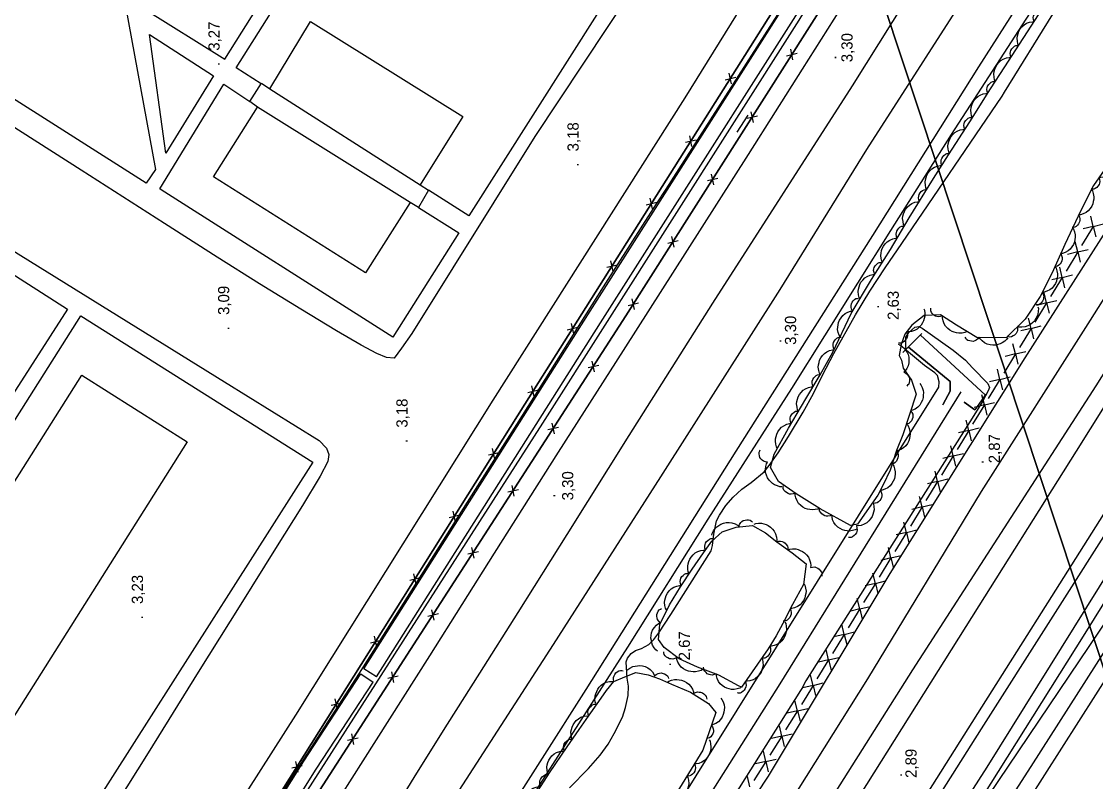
# Model space of a CAD drawing. Extents: x 731654 to 732244, y 4380181 to 4381208.
# Drawn here: x 731881.8 to 732025.7, y 4380801.8 to 4380903.7 of the extents above; entities that cross this region are included whole.
import ezdxf

# ---------------------------------------------------------------- set-up
doc = ezdxf.new("R2010")
doc.units = 0
doc.linetypes.add('DASHED', pattern=[0])
doc.linetypes.add('HIDDEN', pattern=[0])
doc.layers.get('0').update_dxf_attribs({"linetype": 'CONTINUOUS'})
for name, color, linetype in [('1', 7, 'CONTINUOUS'), ('14', 7, 'CONTINUOUS'), ('2', 7, 'CONTINUOUS'), ('25', 7, 'CONTINUOUS'), ('3', 7, 'CONTINUOUS'), ('30', 7, 'CONTINUOUS'), ('33', 7, 'CONTINUOUS'), ('44', 7, 'CONTINUOUS'), ('48', 7, 'CONTINUOUS'), ('53', 7, 'CONTINUOUS'), ('8', 7, 'CONTINUOUS'), ('9', 7, 'CONTINUOUS'), ('PATTERN_CLASS', 7, 'CONTINUOUS')]:
    doc.layers.add(name, color=color, linetype=linetype)

msp = doc.modelspace()

# ---------------------------------------------------------------- linework, layer by layer
at = {"layer": '1', "color": 0, "linetype": 'CONTINUOUS'}
for p, q in [((731985.09, 4380898.53), (731984.79, 4380899.96)), ((731984.24, 4380899.09), (731985.66, 4380899.43)), ((731976.85, 4380895.33), (731976.55, 4380896.75)), ((731976, 4380895.89), (731977.42, 4380896.23)), ((731978.94, 4380890.74), (731980.35, 4380891.07)), ((731979.79, 4380890.17), (731979.48, 4380891.6)), ((731971.57, 4380886.96), (731971.27, 4380888.38)), ((731970.72, 4380887.52), (731972.14, 4380887.85)), ((731973.63, 4380882.38), (731975.05, 4380882.71)), ((731974.48, 4380881.82), (731974.17, 4380883.24)), ((731965.44, 4380879.14), (731966.86, 4380879.48)), ((731966.29, 4380878.58), (731965.98, 4380880.01)), ((731968.32, 4380874.02), (731969.74, 4380874.36)), ((731969.17, 4380873.46), (731968.87, 4380874.89)), ((731960.16, 4380870.77), (731961.58, 4380871.11)), ((731961.01, 4380870.21), (731960.7, 4380871.63)), ((731963.86, 4380865.1), (731963.56, 4380866.53)), ((731963.01, 4380865.67), (731964.43, 4380866)), ((731954.88, 4380862.4), (731956.29, 4380862.73)), ((731955.73, 4380861.84), (731955.42, 4380863.26)), ((732010.82, 4380853.68), (732002.14, 4380861.69)), ((731958.5, 4380856.78), (731958.21, 4380858.2)), ((731957.66, 4380857.35), (731959.08, 4380857.67)), ((731950.45, 4380853.46), (731950.14, 4380854.89)), ((731949.6, 4380854.02), (731951.01, 4380854.36)), ((732007.99, 4380852.73), (732009.45, 4380851.7)), ((731952.29, 4380849.03), (731953.71, 4380849.35)), ((731953.14, 4380848.46), (731952.84, 4380849.88)), ((731945.18, 4380845.08), (731944.87, 4380846.51)), ((731944.32, 4380845.64), (731945.74, 4380845.98)), ((731946.92, 4380840.71), (731948.35, 4380841.03)), ((731947.77, 4380840.14), (731947.48, 4380841.56)), ((731939.06, 4380837.26), (731940.47, 4380837.6)), ((731939.91, 4380836.7), (731939.6, 4380838.12)), ((731941.56, 4380832.39), (731942.98, 4380832.71)), ((731942.41, 4380831.82), (731942.11, 4380833.24)), ((731933.79, 4380828.88), (731935.2, 4380829.22)), ((731934.64, 4380828.32), (731934.33, 4380829.74)), ((731937.04, 4380823.5), (731936.75, 4380824.92)), ((731936.19, 4380824.07), (731937.61, 4380824.39)), ((731928.52, 4380820.5), (731929.94, 4380820.84)), ((731929.37, 4380819.94), (731929.06, 4380821.36)), ((731930.83, 4380815.75), (731932.25, 4380816.07)), ((731931.67, 4380815.18), (731931.38, 4380816.6)), ((731923.25, 4380812.12), (731924.67, 4380812.45)), ((731924.1, 4380811.56), (731923.79, 4380812.98)), ((731925.46, 4380807.43), (731926.88, 4380807.75)), ((731926.31, 4380806.86), (731926.01, 4380808.28)), ((731918.83, 4380803.18), (731918.52, 4380804.6)), ((731917.98, 4380803.73), (731919.4, 4380804.07))]:
    msp.add_line(p, q, dxfattribs=at)
for points in [[(732075.19, 4381000), (732072.11, 4380995.21), (732060.23, 4380976.51), (732048.65, 4380958.66), (732038.01, 4380941.59), (732026.63, 4380923.78), (732009.91, 4380897.6), (731995.75, 4380875.01), (731977.46, 4380846.14), (731957.37, 4380814.25), (731939.83, 4380786.64), (731911.36, 4380741.53), (731885.56, 4380700.91), (731859.61, 4380659.98)], [(732077.17, 4381000), (732069.99, 4380988.69), (732058.72, 4380971.11), (732048.78, 4380955.17), (732037.51, 4380937.61), (732027.63, 4380921.98), (732018.33, 4380907.21), (732006.28, 4380888.56), (731998.14, 4380875.69), (731984.88, 4380854.56), (731973.67, 4380837.02), (731962.93, 4380819.9), (731950.11, 4380799.84), (731940.6, 4380784.66), (731928.05, 4380765.39), (731914.05, 4380743.19), (731895.88, 4380714.21), (731881.64, 4380691.31), (731861.13, 4380659.03)], [(731909.36, 4380965.66), (731921.4, 4380958.19), (731946.23, 4380943.21), (731964.28, 4380931.76), (731972.51, 4380926.5), (731973.76, 4380925.46), (731973.83, 4380924.53), (731963.46, 4380907.85), (731950.52, 4380888.28), (731934.08, 4380861.89), (731932.69, 4380859.94), (731931.7, 4380858.61), (731930.69, 4380858.71), (731929.37, 4380859.23), (731927.28, 4380860.33), (731923.96, 4380862.25), (731919.19, 4380865.14), (731913.69, 4380868.54), (731907.99, 4380872.12), (731900.94, 4380876.63), (731889.78, 4380883.79), (731867.18, 4380898.21)], [(731894.5, 4380927.94), (731898.02, 4380905.52), (731909.02, 4380898.65), (731938.79, 4380945.96), (731912.53, 4380962.51)], [(731695.02, 4380604.14), (731703.19, 4380599.14), (731736.54, 4380578.62), (731761.64, 4380562.92), (731778.66, 4380589.79), (731804.52, 4380630.42), (731829.5, 4380669.71), (731858.59, 4380715.76), (731884.47, 4380757.39), (731918.51, 4380810.78), (731944.93, 4380852.96), (731970.64, 4380893.46), (731988.23, 4380921.83), (731965.91, 4380936.37), (731927.2, 4380961.12)], [(731930.74, 4380796.55), (731934.73, 4380803.03), (731938.83, 4380809.57), (731943.17, 4380816.42), (731948.32, 4380824.55), (731954.86, 4380834.98), (731963.15, 4380848.23), (731974.34, 4380865.98), (731993.04, 4380895.07), (732003.86, 4380912.34), (732010.13, 4380922.31), (732014.6, 4380929.31), (732018.32, 4380935.06), (732021.81, 4380940.42), (732025.09, 4380945.53), (732028.07, 4380950.23)], [(732030.14, 4380942.69), (732021.18, 4380927.5), (732010.43, 4380910.71), (731994.95, 4380886.56), (731983.33, 4380867.81), (731967.37, 4380842.73), (731952.99, 4380820.26), (731938.99, 4380798.54), (731926.88, 4380779.46), (731912.63, 4380756.63), (731896.36, 4380731.07), (731883.7, 4380710.84), (731866.95, 4380684.42), (731854.83, 4380665.66)], [(731913.89, 4380895.33), (731910.56, 4380897.5), (731927.85, 4380924.91), (731959.14, 4380905.1), (731941.71, 4380877.66), (731936.29, 4380881.08)], [(731884.43, 4380749.42), (731949.2, 4380852.46), (731992.31, 4380920.81)], [(731893.32, 4380918.89), (731899.73, 4380883.88), (731898.48, 4380882.03), (731867.94, 4380901.46)], [(731844.68, 4380677.56), (731853.78, 4380692.67), (731907.35, 4380778.42), (731962.71, 4380864.26), (731996.73, 4380917.82)], [(731918.72, 4380790.76), (731927.53, 4380804.67), (731936.45, 4380818.75), (731945.11, 4380832.48), (731953.69, 4380846.03), (731962.39, 4380859.63), (731970.99, 4380873.06), (731979.14, 4380885.88), (731986.36, 4380897.32), (731992.31, 4380906.71)], [(731907.53, 4380882.87), (731913.42, 4380892.23), (731912.37, 4380892.98), (731913.95, 4380895.42), (731915.03, 4380894.66), (731920.49, 4380903.67), (731940.88, 4380890.96), (731935.18, 4380881.8), (731936.29, 4380881.08), (731934.96, 4380878.76), (731933.82, 4380879.44), (731927.86, 4380870.04), (731907.53, 4380882.87)], [(731934.96, 4380878.76), (731940.34, 4380875.4), (731931.53, 4380861.41), (731900.51, 4380881.14), (731900.32, 4380881.28), (731908.91, 4380895.31), (731912.37, 4380892.98)], [(731859, 4380886.44), (731881.7, 4380872.33), (731908.99, 4380855.41), (731921.66, 4380847.57), (731922.66, 4380846.54), (731922.96, 4380845.69), (731922.82, 4380844.78), (731921.79, 4380842.82), (731919.41, 4380838.89), (731915.8, 4380833.09), (731911.16, 4380825.67), (731905.47, 4380816.56), (731898.77, 4380805.77), (731891.64, 4380794.36)], [(731858.46, 4380884.04), (731887.95, 4380865.17), (731865.41, 4380830.11), (731836.85, 4380848.02)], [(732000.56, 4380860.09), (732006.12, 4380855.48), (732006.14, 4380854.16), (732005.2, 4380852.46), (732005.14, 4380852.35)], [(731904, 4380847.38), (731863.23, 4380782.89), (731849.11, 4380791.82), (731889.88, 4380856.31), (731904, 4380847.38)]]:
    msp.add_lwpolyline(points, dxfattribs=at)
for points in [[(731898.96, 4380901.94), (731907.51, 4380896.42), (731901.11, 4380886.03)], [(731833.46, 4380775.3), (731889.76, 4380864.27), (731920.82, 4380844.66), (731864.21, 4380755.94)]]:
    msp.add_lwpolyline(points, close=True, dxfattribs=at)
at = {"layer": '14', "color": 0, "linetype": 'CONTINUOUS'}
for points in [[(731890.96, 4380638.24), (731900.26, 4380652.67), (731907.87, 4380664.54), (731914.6, 4380675.05), (731922.1, 4380686.82), (731931.47, 4380701.61), (731942.47, 4380718.96), (731954.55, 4380737.94), (731967.28, 4380757.92), (731980.37, 4380778.5), (731993.98, 4380799.96), (732008.28, 4380822.65), (732023.04, 4380846.13), (732038.06, 4380870.07), (732053.73, 4380895), (732070.01, 4380920.85), (732084.74, 4380944.17), (732096.44, 4380962.62), (732108.43, 4380981.63), (732119.86, 4381000)], [(731905.61, 4380624.96), (731921.6, 4380649.1), (731940.17, 4380678.89), (731959.37, 4380708.86), (731981.35, 4380743.53), (731998.42, 4380770.46), (732016.52, 4380799.23), (732034.73, 4380827.82), (732052.79, 4380856.71), (732071.42, 4380885.67), (732086.08, 4380908.4), (732103.85, 4380936.36), (732128.36, 4380974.71), (732143.44, 4381000)], [(732113.42, 4380975.42), (732108.47, 4380967.38), (732103.43, 4380959.42), (732098.05, 4380951.03), (732092.02, 4380941.54), (732085.15, 4380930.67), (732077.43, 4380918.42), (732069.38, 4380905.6), (732061.5, 4380892.92), (732053.51, 4380880.12), (732045.11, 4380866.79), (732036.6, 4380853.38), (732028.27, 4380840.25), (732019.69, 4380826.67), (732010.34, 4380811.85), (732000.1, 4380795.67), (731989.03, 4380778.31), (731977.62, 4380760.46), (731966.26, 4380742.66), (731954.66, 4380724.39), (731942.12, 4380704.58), (731927.2, 4380681.02), (731909.75, 4380653.58), (731896.43, 4380632.86)]]:
    msp.add_lwpolyline(points, dxfattribs=at)
at = {"layer": '2', "color": 0, "linetype": 'CONTINUOUS'}
for p, q in [((731977.62, 4380888.85), (731979.07, 4380891.15)), ((731999.81, 4380859.36), (732002.35, 4380861.89)), ((732010.9, 4380853.79), (732009.45, 4380851.7)), ((731927.22, 4380816.32), (731928.89, 4380815.22)), ((731929.34, 4380815.91), (731927.65, 4380816.98))]:
    msp.add_line(p, q, dxfattribs=at)
at = {"layer": '25', "color": 0, "linetype": 'HIDDEN'}
for points in [[(731876.02, 4380644.56), (731899.76, 4380682.27), (731921.65, 4380717.35), (731954.17, 4380768.78), (731983.38, 4380814.98), (732007.59, 4380854.11)], [(732031.23, 4380833.06), (732024.15, 4380821.71), (732009.18, 4380797.83), (731992.48, 4380772.08), (731969.32, 4380735.83), (731951.64, 4380706.77), (731925.89, 4380667.09), (731902.8, 4380630.78), (731900.64, 4380627.34)]]:
    msp.add_lwpolyline(points, dxfattribs=at)
at = {"layer": '3', "color": 0, "linetype": 'CONTINUOUS'}
for p, q in [((731915.03, 4380894.66), (731935.18, 4380881.8)), ((731933.82, 4380879.44), (731913.42, 4380892.23))]:
    msp.add_line(p, q, dxfattribs=at)
at = {"layer": '30', "color": 0, "linetype": 'CONTINUOUS'}
for points in [[(731927.65, 4380816.98), (731957.63, 4380864.42), (731992.84, 4380919.8)], [(731929.34, 4380815.91), (731959.32, 4380863.35), (731994.53, 4380918.73)], [(731841.67, 4380679.64), (731863.83, 4380716.85), (731894.54, 4380764.63), (731919.59, 4380804.64), (731927.22, 4380816.32)], [(731865.51, 4380715.77), (731896.23, 4380763.56), (731921.26, 4380803.55), (731928.89, 4380815.22)]]:
    msp.add_lwpolyline(points, dxfattribs=at)
at = {"layer": '33', "color": 0, "linetype": 'CONTINUOUS'}
for p, q in [((732025.3, 4380876.24), (732024.96, 4380877.61)), ((732025.3, 4380876.24), (732026.67, 4380876.57)), ((732025.3, 4380876.24), (732023.73, 4380873.68)), ((732025.3, 4380876.24), (732023.92, 4380875.9)), ((732025.3, 4380876.24), (732025.63, 4380874.86)), ((732023.21, 4380872.82), (732022.88, 4380874.2)), ((732023.21, 4380872.82), (732021.65, 4380870.26)), ((732023.21, 4380872.82), (732021.84, 4380872.49)), ((732023.21, 4380872.82), (732024.59, 4380873.15)), ((732023.21, 4380872.82), (732023.55, 4380871.45)), ((732021.13, 4380869.41), (732020.8, 4380870.78)), ((732021.13, 4380869.41), (732019.57, 4380866.85)), ((732021.13, 4380869.41), (732019.75, 4380869.08)), ((732021.13, 4380869.41), (732022.5, 4380869.74)), ((732021.13, 4380869.41), (732021.46, 4380868.03)), ((732019.04, 4380865.99), (732018.71, 4380867.37)), ((732019.04, 4380865.99), (732017.48, 4380863.43)), ((732019.04, 4380865.99), (732017.67, 4380865.66)), ((732019.04, 4380865.99), (732020.42, 4380866.33)), ((732019.04, 4380865.99), (732019.38, 4380864.62)), ((732016.96, 4380862.58), (732016.63, 4380863.95)), ((732016.96, 4380862.58), (732015.4, 4380860.02)), ((732016.96, 4380862.58), (732015.59, 4380862.25)), ((732016.96, 4380862.58), (732018.33, 4380862.91)), ((732016.96, 4380862.58), (732017.29, 4380861.21)), ((732014.88, 4380859.17), (732014.54, 4380860.54)), ((732014.88, 4380859.17), (732016.25, 4380859.5)), ((732014.88, 4380859.17), (732013.31, 4380856.61)), ((732014.88, 4380859.17), (732013.5, 4380858.83)), ((732014.88, 4380859.17), (732015.21, 4380857.79)), ((732012.79, 4380855.75), (732012.46, 4380857.13)), ((732012.79, 4380855.75), (732011.23, 4380853.19)), ((732012.79, 4380855.75), (732011.42, 4380855.42)), ((732012.79, 4380855.75), (732014.17, 4380856.08)), ((732012.79, 4380855.75), (732013.12, 4380854.38)), ((732010.71, 4380852.34), (732010.37, 4380853.71)), ((732010.71, 4380852.34), (732009.14, 4380849.78)), ((732010.71, 4380852.34), (732009.33, 4380852.01)), ((732010.71, 4380852.34), (732012.08, 4380852.67)), ((732010.71, 4380852.34), (732011.04, 4380850.96)), ((732008.62, 4380848.92), (732008.29, 4380850.3)), ((732008.62, 4380848.92), (732010, 4380849.26)), ((732008.62, 4380848.92), (732007.06, 4380846.36)), ((732008.62, 4380848.92), (732007.25, 4380848.59)), ((732008.62, 4380848.92), (732008.96, 4380847.55)), ((732006.54, 4380845.51), (732006.21, 4380846.88)), ((732006.54, 4380845.51), (732004.98, 4380842.95)), ((732006.54, 4380845.51), (732005.16, 4380845.18)), ((732006.54, 4380845.51), (732007.91, 4380845.84)), ((732006.54, 4380845.51), (732006.87, 4380844.14)), ((732004.45, 4380842.1), (732004.12, 4380843.47)), ((732004.45, 4380842.1), (732002.89, 4380839.54)), ((732004.45, 4380842.1), (732003.08, 4380841.76)), ((732004.45, 4380842.1), (732005.83, 4380842.43)), ((732004.45, 4380842.1), (732004.79, 4380840.72)), ((732002.37, 4380838.68), (732002.04, 4380840.06)), ((732002.37, 4380838.68), (732000.81, 4380836.12)), ((732002.37, 4380838.68), (732001, 4380838.35)), ((732002.37, 4380838.68), (732003.74, 4380839.01)), ((732002.37, 4380838.68), (732002.7, 4380837.31)), ((732000.29, 4380835.27), (731999.95, 4380836.64)), ((732000.29, 4380835.27), (731998.72, 4380832.71)), ((732000.29, 4380835.27), (731998.91, 4380834.94)), ((732000.29, 4380835.27), (732001.66, 4380835.6)), ((732000.29, 4380835.27), (732000.62, 4380833.89)), ((731998.2, 4380831.85), (731996.64, 4380829.29)), ((731998.2, 4380831.85), (731996.83, 4380831.52)), ((731998.2, 4380831.85), (731997.87, 4380833.23)), ((731998.2, 4380831.85), (731999.58, 4380832.19)), ((731998.2, 4380831.85), (731998.53, 4380830.48)), ((731996.12, 4380828.44), (731995.78, 4380829.81)), ((731996.12, 4380828.44), (731994.55, 4380825.88)), ((731996.12, 4380828.44), (731994.74, 4380828.11)), ((731996.12, 4380828.44), (731997.49, 4380828.77)), ((731996.12, 4380828.44), (731996.45, 4380827.07)), ((731994.03, 4380825.03), (731993.7, 4380826.4)), ((731994.03, 4380825.03), (731992.47, 4380822.47)), ((731994.03, 4380825.03), (731992.66, 4380824.69)), ((731994.03, 4380825.03), (731995.41, 4380825.36)), ((731994.03, 4380825.03), (731994.36, 4380823.65)), ((731991.95, 4380821.61), (731991.62, 4380822.99)), ((731991.95, 4380821.61), (731993.32, 4380821.94)), ((731991.95, 4380821.61), (731990.39, 4380819.05)), ((731991.95, 4380821.61), (731990.57, 4380821.28)), ((731991.95, 4380821.61), (731992.28, 4380820.24)), ((731989.86, 4380818.2), (731989.53, 4380819.57)), ((731989.86, 4380818.2), (731988.3, 4380815.64)), ((731989.86, 4380818.2), (731988.49, 4380817.87)), ((731989.86, 4380818.2), (731991.24, 4380818.53)), ((731989.86, 4380818.2), (731990.2, 4380816.82)), ((731987.78, 4380814.78), (731987.45, 4380816.16)), ((731987.78, 4380814.78), (731986.22, 4380812.22)), ((731987.78, 4380814.78), (731986.41, 4380814.45)), ((731987.78, 4380814.78), (731989.15, 4380815.12)), ((731987.78, 4380814.78), (731988.11, 4380813.41)), ((731985.7, 4380811.37), (731985.36, 4380812.74)), ((731985.7, 4380811.37), (731987.07, 4380811.7)), ((731985.71, 4380811.36), (731984.11, 4380808.82)), ((731985.7, 4380811.37), (731984.32, 4380811.04)), ((731985.7, 4380811.37), (731986.03, 4380810)), ((731983.58, 4380807.97), (731983.27, 4380809.35)), ((731983.58, 4380807.97), (731981.99, 4380805.43)), ((731983.58, 4380807.97), (731982.21, 4380807.66)), ((731983.58, 4380807.97), (731984.96, 4380808.29)), ((731983.58, 4380807.97), (731983.9, 4380806.59)), ((731981.46, 4380804.58), (731981.14, 4380805.96)), ((731981.46, 4380804.58), (731979.87, 4380802.04)), ((731981.46, 4380804.58), (731980.08, 4380804.27)), ((731981.46, 4380804.58), (731982.84, 4380804.9)), ((731981.46, 4380804.58), (731981.78, 4380803.2)), ((731979.33, 4380801.19), (731979.02, 4380802.57))]:
    msp.add_line(p, q, dxfattribs=at)
at = {"layer": '44', "color": 0, "linetype": 'CONTINUOUS'}
for points in [[(731913.53, 4380795.48), (731927.07, 4380816.43), (731942.57, 4380841.02), (731948.13, 4380849.7), (731959.74, 4380868.15), (731964.99, 4380876.4), (731966.82, 4380879.25), (731968.13, 4380881.24), (731992.78, 4380919.88), (731994.76, 4380918.62), (731994.78, 4380918.57), (731985.88, 4380903.86), (731985.88, 4380903.86), (731951.54, 4380849.89), (731951.54, 4380849.88), (731909.37, 4380784.04)], [(731955.15, 4380801.07), (731957.7, 4380803.64), (731959.26, 4380805.42), (731960.33, 4380806.9), (731961.16, 4380808.35), (731962.25, 4380810.53), (731962.68, 4380811.84), (731963.01, 4380813.42), (731963.07, 4380814.67), (731962.91, 4380815.73), (731962.74, 4380817.94), (731962.93, 4380818.44), (731963.41, 4380819.05), (731964, 4380819.44), (731964.82, 4380819.71), (731965.77, 4380820.27), (731966.45, 4380820.92), (731967.11, 4380821.84), (731968.72, 4380824.28), (731974.13, 4380832.81), (731974.3, 4380833.51), (731974.48, 4380835.03), (731974.86, 4380836.8), (731975.25, 4380837.58), (731976.09, 4380838.85), (731977.07, 4380840), (731978.23, 4380841.07), (731979.49, 4380841.96), (731981.23, 4380843.39), (731981.91, 4380844.21), (731983.12, 4380845.94), (731984.49, 4380848.11), (731986.45, 4380851.35), (731987.82, 4380853.85), (731989.05, 4380856.34), (731990.58, 4380859.21), (731993.45, 4380864.39), (731995.4, 4380867.56), (731997.43, 4380870.69), (731999.67, 4380873.96), (732013.11, 4380893.67), (732013.1, 4380893.69), (732013.42, 4380894.23), (732019.86, 4380904.67)], [(731961.37, 4380785.44), (732004.62, 4380854.71), (732004.68, 4380855.41), (732004.43, 4380856.3), (732004.06, 4380856.64), (732002.68, 4380857.62), (732000.28, 4380859.63), (732000.18, 4380860.12), (732000.21, 4380861.42), (732000.61, 4380862.02), (732001.42, 4380862.75), (732001.92, 4380862.83), (732002.38, 4380862.61), (732003.47, 4380861.87), (732006.53, 4380859.69), (732008.2, 4380858.33), (732009.12, 4380857.32), (732011.19, 4380855.21), (732011.38, 4380854.69), (732011.2, 4380854.21), (732010.46, 4380852.79), (732009.32, 4380850.92), (731986.79, 4380815.38), (731986.35, 4380814.53), (731986.37, 4380814.51), (731986.1, 4380814.08), (731924.64, 4380716.56)], [(732032.6, 4380831.7), (732030.52, 4380828.73), (732028.84, 4380826.14), (731994.88, 4380775.75), (731994.65, 4380776.19), (731994.75, 4380776.69), (731995.14, 4380777.53), (731996.3, 4380779.71), (731997.91, 4380782.54), (731999.55, 4380785.21), (732001.54, 4380788.59), (732007.13, 4380797.71), (732008.87, 4380800.35), (732011.07, 4380803.82), (732029.53, 4380833.42), (732029.71, 4380833.58), (732029.88, 4380833.63), (732030.19, 4380833.58)]]:
    msp.add_lwpolyline(points, dxfattribs=at)
at = {"layer": '53', "color": 0, "linetype": 'CONTINUOUS'}
for points in [[(732015.3, 4380900.47), (732015.2, 4380900.68), (732015.14, 4380901.04), (732015.1, 4380901.46), (732015.15, 4380901.77), (732015.24, 4380902.08), (732015.34, 4380902.39), (732015.51, 4380902.69), (732015.75, 4380902.98), (732016.03, 4380903.25), (732016.36, 4380903.45), (732016.77, 4380903.6), (732017.14, 4380903.66), (732017.38, 4380903.66), (732017.3, 4380903.93), (732017.26, 4380904.21), (732017.31, 4380904.42), (732017.36, 4380904.62), (732017.51, 4380904.84), (732017.66, 4380905.01), (732017.86, 4380905.16), (732018.05, 4380905.26), (732018.26, 4380905.26), (732018.41, 4380905.27)], [(732012.19, 4380895.67), (732012.09, 4380895.88), (732012.03, 4380896.24), (732011.99, 4380896.66), (732012.04, 4380896.97), (732012.13, 4380897.28), (732012.23, 4380897.59), (732012.4, 4380897.89), (732012.64, 4380898.18), (732012.92, 4380898.45), (732013.25, 4380898.65), (732013.66, 4380898.8), (732014.03, 4380898.86), (732014.27, 4380898.86), (732014.19, 4380899.13), (732014.15, 4380899.41), (732014.2, 4380899.62), (732014.25, 4380899.82), (732014.4, 4380900.04), (732014.55, 4380900.21), (732014.75, 4380900.36), (732014.94, 4380900.46), (732015.14, 4380900.46), (732015.3, 4380900.47)], [(732009.12, 4380890.84), (732009.01, 4380891.05), (732008.95, 4380891.42), (732008.9, 4380891.83), (732008.95, 4380892.15), (732009.04, 4380892.46), (732009.14, 4380892.76), (732009.31, 4380893.07), (732009.54, 4380893.36), (732009.82, 4380893.63), (732010.16, 4380893.83), (732010.56, 4380893.99), (732010.92, 4380894.06), (732011.17, 4380894.05), (732011.09, 4380894.32), (732011.05, 4380894.61), (732011.09, 4380894.82), (732011.15, 4380895.02), (732011.29, 4380895.24), (732011.44, 4380895.4), (732011.63, 4380895.56), (732011.83, 4380895.66), (732012.03, 4380895.66), (732012.19, 4380895.67)], [(732006.04, 4380886.02), (732005.94, 4380886.23), (732005.87, 4380886.59), (732005.83, 4380887.01), (732005.88, 4380887.32), (732005.97, 4380887.63), (732006.07, 4380887.94), (732006.24, 4380888.24), (732006.47, 4380888.53), (732006.75, 4380888.81), (732007.08, 4380889.01), (732007.49, 4380889.17), (732007.85, 4380889.23), (732008.1, 4380889.23), (732008.02, 4380889.49), (732007.98, 4380889.78), (732008.02, 4380889.99), (732008.07, 4380890.19), (732008.21, 4380890.41), (732008.36, 4380890.58), (732008.56, 4380890.74), (732008.76, 4380890.84), (732008.96, 4380890.84), (732009.12, 4380890.85)], [(732002.99, 4380881.18), (732002.89, 4380881.39), (732002.82, 4380881.75), (732002.77, 4380882.17), (732002.82, 4380882.49), (732002.91, 4380882.8), (732003.01, 4380883.1), (732003.18, 4380883.41), (732003.41, 4380883.7), (732003.69, 4380883.97), (732004.02, 4380884.18), (732004.42, 4380884.33), (732004.79, 4380884.4), (732005.03, 4380884.4), (732004.95, 4380884.66), (732004.91, 4380884.95), (732004.95, 4380885.16), (732005, 4380885.36), (732005.14, 4380885.58), (732005.29, 4380885.75), (732005.49, 4380885.91), (732005.68, 4380886.01), (732005.89, 4380886.01), (732006.04, 4380886.02)], [(732028.25, 4380885.93), (732028.34, 4380885.72), (732028.39, 4380885.35), (732028.42, 4380884.94), (732028.36, 4380884.62), (732028.26, 4380884.32), (732028.15, 4380884.02), (732027.97, 4380883.72), (732027.73, 4380883.44), (732027.44, 4380883.17), (732027.1, 4380882.98), (732026.68, 4380882.84), (732026.32, 4380882.79), (732026.07, 4380882.8), (732026.14, 4380882.54), (732026.17, 4380882.25), (732026.13, 4380882.04), (732026.06, 4380881.84), (732025.91, 4380881.62), (732025.76, 4380881.47), (732025.55, 4380881.31), (732025.36, 4380881.22), (732025.15, 4380881.23), (732025, 4380881.23)], [(732000, 4380876.31), (731999.89, 4380876.52), (731999.82, 4380876.88), (731999.77, 4380877.29), (731999.81, 4380877.61), (731999.9, 4380877.92), (732000, 4380878.23), (732000.16, 4380878.53), (732000.39, 4380878.83), (732000.67, 4380879.1), (732001, 4380879.31), (732001.4, 4380879.47), (732001.76, 4380879.54), (732002.01, 4380879.54), (732001.93, 4380879.81), (732001.88, 4380880.09), (732001.92, 4380880.31), (732001.97, 4380880.51), (732002.11, 4380880.73), (732002.26, 4380880.9), (732002.45, 4380881.06), (732002.64, 4380881.16), (732002.85, 4380881.17), (732003, 4380881.17)], [(732025.06, 4380881.19), (732025.19, 4380880.99), (732025.29, 4380880.63), (732025.37, 4380880.22), (732025.35, 4380879.9), (732025.29, 4380879.59), (732025.22, 4380879.27), (732025.08, 4380878.95), (732024.88, 4380878.64), (732024.63, 4380878.34), (732024.32, 4380878.11), (732023.93, 4380877.92), (732023.57, 4380877.81), (732023.33, 4380877.79), (732023.43, 4380877.54), (732023.5, 4380877.26), (732023.48, 4380877.04), (732023.44, 4380876.84), (732023.33, 4380876.6), (732023.19, 4380876.43), (732023.01, 4380876.25), (732022.83, 4380876.13), (732022.62, 4380876.11), (732022.47, 4380876.09)], [(731997.09, 4380871.39), (731996.98, 4380871.59), (731996.9, 4380871.95), (731996.84, 4380872.37), (731996.88, 4380872.68), (731996.96, 4380873), (731997.05, 4380873.3), (731997.22, 4380873.61), (731997.44, 4380873.91), (731997.71, 4380874.19), (731998.04, 4380874.4), (731998.44, 4380874.57), (731998.8, 4380874.65), (731999.05, 4380874.65), (731998.96, 4380874.91), (731998.91, 4380875.2), (731998.94, 4380875.41), (731998.99, 4380875.62), (731999.12, 4380875.84), (731999.27, 4380876.01), (731999.46, 4380876.17), (731999.65, 4380876.28), (731999.86, 4380876.29), (732000.01, 4380876.3)], [(732022.51, 4380876.07), (732022.64, 4380875.88), (732022.76, 4380875.53), (732022.86, 4380875.12), (732022.86, 4380874.8), (732022.81, 4380874.48), (732022.76, 4380874.17), (732022.63, 4380873.84), (732022.44, 4380873.52), (732022.21, 4380873.21), (732021.91, 4380872.96), (732021.53, 4380872.75), (732021.18, 4380872.63), (732020.93, 4380872.6), (732021.05, 4380872.35), (732021.13, 4380872.07), (732021.12, 4380871.85), (732021.1, 4380871.65), (732020.99, 4380871.41), (732020.86, 4380871.23), (732020.69, 4380871.04), (732020.51, 4380870.91), (732020.31, 4380870.88), (732020.16, 4380870.85)], [(731994.05, 4380866.53), (731993.95, 4380866.74), (731993.87, 4380867.1), (731993.82, 4380867.52), (731993.86, 4380867.83), (731993.94, 4380868.14), (731994.03, 4380868.45), (731994.19, 4380868.76), (731994.42, 4380869.06), (731994.69, 4380869.34), (731995.02, 4380869.55), (731995.42, 4380869.72), (731995.78, 4380869.79), (731996.03, 4380869.79), (731995.94, 4380870.06), (731995.89, 4380870.34), (731995.92, 4380870.56), (731995.98, 4380870.76), (731996.11, 4380870.98), (731996.26, 4380871.15), (731996.45, 4380871.31), (731996.64, 4380871.42), (731996.84, 4380871.43), (731997, 4380871.44)], [(732020.19, 4380870.84), (732020.31, 4380870.64), (732020.42, 4380870.29), (732020.5, 4380869.88), (732020.49, 4380869.56), (732020.43, 4380869.24), (732020.36, 4380868.93), (732020.23, 4380868.61), (732020.03, 4380868.29), (732019.78, 4380867.99), (732019.47, 4380867.76), (732019.08, 4380867.56), (732018.73, 4380867.46), (732018.48, 4380867.43), (732018.59, 4380867.18), (732018.66, 4380866.9), (732018.64, 4380866.68), (732018.61, 4380866.48), (732018.49, 4380866.24), (732018.36, 4380866.06), (732018.18, 4380865.88), (732017.99, 4380865.76), (732017.79, 4380865.74), (732017.64, 4380865.72)], [(731991.4, 4380861.47), (731991.27, 4380861.67), (731991.16, 4380862.02), (731991.07, 4380862.43), (731991.08, 4380862.75), (731991.13, 4380863.07), (731991.19, 4380863.38), (731991.32, 4380863.71), (731991.52, 4380864.02), (731991.76, 4380864.33), (731992.07, 4380864.57), (731992.45, 4380864.77), (731992.8, 4380864.88), (731993.05, 4380864.91), (731992.94, 4380865.16), (731992.86, 4380865.44), (731992.87, 4380865.66), (731992.91, 4380865.86), (731993.02, 4380866.1), (731993.15, 4380866.28), (731993.32, 4380866.46), (731993.5, 4380866.59), (731993.71, 4380866.61), (731993.86, 4380866.64)], [(732002.6, 4380865.22), (732002.69, 4380865.01), (732002.73, 4380864.64), (732002.74, 4380864.22), (732002.67, 4380863.91), (732002.56, 4380863.61), (732002.44, 4380863.31), (732002.25, 4380863.02), (732002, 4380862.74), (732001.7, 4380862.49), (732001.36, 4380862.31), (732000.94, 4380862.18), (732000.57, 4380862.14), (732000.33, 4380862.16), (732000.39, 4380861.89), (732000.41, 4380861.6), (732000.36, 4380861.4), (732000.29, 4380861.2), (732000.13, 4380860.99), (731999.97, 4380860.84), (731999.76, 4380860.69), (731999.56, 4380860.6), (731999.36, 4380860.62), (731999.2, 4380860.62)], [(732008.3, 4380862.13), (732008.09, 4380862.03), (732007.73, 4380861.97), (732007.31, 4380861.93), (732007, 4380861.98), (732006.69, 4380862.08), (732006.39, 4380862.18), (732006.08, 4380862.36), (732005.8, 4380862.59), (732005.53, 4380862.88), (732005.33, 4380863.21), (732005.18, 4380863.62), (732005.12, 4380863.99), (732005.13, 4380864.23), (732004.86, 4380864.16), (732004.58, 4380864.12), (732004.36, 4380864.16), (732004.16, 4380864.22), (732003.95, 4380864.37), (732003.79, 4380864.52), (732003.63, 4380864.72), (732003.53, 4380864.92), (732003.53, 4380865.12), (732003.53, 4380865.28)], [(732017.89, 4380865.47), (732017.94, 4380865.25), (732017.92, 4380864.88), (732017.86, 4380864.46), (732017.75, 4380864.17), (732017.59, 4380863.89), (732017.42, 4380863.61), (732017.18, 4380863.36), (732016.89, 4380863.13), (732016.55, 4380862.93), (732016.18, 4380862.81), (732015.75, 4380862.75), (732015.38, 4380862.77), (732015.14, 4380862.83), (732015.16, 4380862.55), (732015.13, 4380862.26), (732015.05, 4380862.07), (732014.95, 4380861.89), (732014.76, 4380861.7), (732014.57, 4380861.58), (732014.34, 4380861.47), (732014.13, 4380861.42), (732013.93, 4380861.46), (732013.78, 4380861.49)], [(731988.75, 4380856.41), (731988.63, 4380856.61), (731988.55, 4380856.97), (731988.48, 4380857.38), (731988.51, 4380857.7), (731988.58, 4380858.01), (731988.66, 4380858.32), (731988.81, 4380858.64), (731989.02, 4380858.94), (731989.29, 4380859.23), (731989.61, 4380859.46), (731990, 4380859.64), (731990.36, 4380859.72), (731990.61, 4380859.74), (731990.51, 4380859.99), (731990.45, 4380860.28), (731990.48, 4380860.49), (731990.52, 4380860.7), (731990.65, 4380860.92), (731990.79, 4380861.1), (731990.98, 4380861.27), (731991.16, 4380861.38), (731991.37, 4380861.4), (731991.52, 4380861.41)], [(732013.84, 4380861.34), (732013.72, 4380861.14), (732013.45, 4380860.89), (732013.11, 4380860.64), (732012.82, 4380860.51), (732012.51, 4380860.42), (732012.2, 4380860.34), (732011.85, 4380860.33), (732011.48, 4380860.37), (732011.1, 4380860.47), (732010.75, 4380860.64), (732010.41, 4380860.9), (732010.16, 4380861.18), (732010.03, 4380861.39), (732009.85, 4380861.18), (732009.63, 4380860.99), (732009.43, 4380860.91), (732009.23, 4380860.85), (732008.97, 4380860.86), (732008.75, 4380860.9), (732008.51, 4380860.98), (732008.32, 4380861.09), (732008.21, 4380861.27), (732008.12, 4380861.4)], [(731999.18, 4380860.46), (731999.4, 4380860.39), (731999.7, 4380860.17), (732000.02, 4380859.9), (732000.21, 4380859.64), (732000.36, 4380859.36), (732000.5, 4380859.07), (732000.59, 4380858.73), (732000.62, 4380858.36), (732000.61, 4380857.97), (732000.51, 4380857.59), (732000.33, 4380857.2), (732000.12, 4380856.9), (731999.94, 4380856.73), (732000.18, 4380856.6), (732000.41, 4380856.42), (732000.53, 4380856.24), (732000.63, 4380856.06), (732000.68, 4380855.8), (732000.68, 4380855.58), (732000.65, 4380855.33), (732000.58, 4380855.12), (732000.44, 4380854.98), (732000.33, 4380854.86)], [(731985.82, 4380851.5), (731985.71, 4380851.7), (731985.63, 4380852.06), (731985.58, 4380852.48), (731985.62, 4380852.79), (731985.7, 4380853.11), (731985.79, 4380853.41), (731985.95, 4380853.72), (731986.17, 4380854.02), (731986.45, 4380854.3), (731986.77, 4380854.51), (731987.17, 4380854.68), (731987.53, 4380854.76), (731987.78, 4380854.76), (731987.69, 4380855.02), (731987.64, 4380855.31), (731987.68, 4380855.52), (731987.73, 4380855.73), (731987.86, 4380855.95), (731988.01, 4380856.12), (731988.2, 4380856.28), (731988.39, 4380856.39), (731988.59, 4380856.4), (731988.75, 4380856.41)], [(732002.06, 4380855.2), (732002.22, 4380855.02), (732002.37, 4380854.69), (732002.51, 4380854.29), (732002.55, 4380853.98), (732002.53, 4380853.65), (732002.51, 4380853.33), (732002.42, 4380852.99), (732002.27, 4380852.66), (732002.06, 4380852.32), (732001.79, 4380852.04), (732001.44, 4380851.79), (732001.1, 4380851.64), (732000.86, 4380851.58), (732001.01, 4380851.34), (732001.12, 4380851.08), (732001.13, 4380850.86), (732001.13, 4380850.65), (732001.04, 4380850.41), (732000.94, 4380850.21), (732000.79, 4380850.01), (732000.62, 4380849.86), (732000.43, 4380849.81), (732000.28, 4380849.76)], [(731983.01, 4380846.51), (731982.89, 4380846.71), (731982.81, 4380847.07), (731982.74, 4380847.49), (731982.76, 4380847.8), (731982.84, 4380848.12), (731982.92, 4380848.43), (731983.07, 4380848.74), (731983.28, 4380849.05), (731983.54, 4380849.34), (731983.86, 4380849.56), (731984.26, 4380849.74), (731984.61, 4380849.83), (731984.86, 4380849.84), (731984.76, 4380850.1), (731984.7, 4380850.39), (731984.73, 4380850.6), (731984.77, 4380850.81), (731984.9, 4380851.03), (731985.04, 4380851.21), (731985.23, 4380851.38), (731985.42, 4380851.49), (731985.62, 4380851.51), (731985.78, 4380851.52)], [(732000.36, 4380849.73), (732000.5, 4380849.55), (732000.64, 4380849.2), (732000.75, 4380848.8), (732000.77, 4380848.48), (732000.74, 4380848.16), (732000.7, 4380847.84), (732000.58, 4380847.51), (732000.41, 4380847.18), (732000.18, 4380846.86), (731999.9, 4380846.6), (731999.53, 4380846.37), (731999.18, 4380846.24), (731998.94, 4380846.2), (731999.07, 4380845.95), (731999.16, 4380845.68), (731999.16, 4380845.46), (731999.14, 4380845.25), (731999.05, 4380845.01), (731998.93, 4380844.82), (731998.76, 4380844.63), (731998.59, 4380844.5), (731998.39, 4380844.46), (731998.24, 4380844.42)], [(731983.58, 4380841.38), (731983.35, 4380841.38), (731983, 4380841.49), (731982.61, 4380841.64), (731982.35, 4380841.83), (731982.12, 4380842.05), (731981.89, 4380842.28), (731981.7, 4380842.57), (731981.55, 4380842.91), (731981.43, 4380843.29), (731981.4, 4380843.67), (731981.45, 4380844.11), (731981.56, 4380844.46), (731981.67, 4380844.68), (731981.4, 4380844.73), (731981.13, 4380844.82), (731980.96, 4380844.95), (731980.8, 4380845.1), (731980.67, 4380845.32), (731980.6, 4380845.53), (731980.55, 4380845.78), (731980.55, 4380846), (731980.64, 4380846.18), (731980.7, 4380846.32)], [(731998.44, 4380844.34), (731998.57, 4380844.15), (731998.68, 4380843.8), (731998.78, 4380843.39), (731998.77, 4380843.07), (731998.72, 4380842.75), (731998.66, 4380842.44), (731998.52, 4380842.11), (731998.33, 4380841.8), (731998.09, 4380841.49), (731997.78, 4380841.25), (731997.4, 4380841.04), (731997.05, 4380840.93), (731996.8, 4380840.91), (731996.91, 4380840.65), (731996.99, 4380840.37), (731996.98, 4380840.16), (731996.95, 4380839.95), (731996.83, 4380839.72), (731996.7, 4380839.53), (731996.53, 4380839.35), (731996.35, 4380839.23), (731996.15, 4380839.2), (731995.99, 4380839.18)], [(731988.64, 4380838.51), (731988.43, 4380838.4), (731988.07, 4380838.33), (731987.65, 4380838.28), (731987.34, 4380838.32), (731987.03, 4380838.4), (731986.72, 4380838.49), (731986.41, 4380838.66), (731986.12, 4380838.89), (731985.84, 4380839.16), (731985.63, 4380839.49), (731985.47, 4380839.89), (731985.39, 4380840.25), (731985.39, 4380840.5), (731985.13, 4380840.41), (731984.84, 4380840.37), (731984.63, 4380840.4), (731984.43, 4380840.46), (731984.21, 4380840.59), (731984.04, 4380840.74), (731983.88, 4380840.93), (731983.77, 4380841.13), (731983.76, 4380841.33), (731983.76, 4380841.49)], [(731995.78, 4380839.3), (731995.87, 4380839.08), (731995.92, 4380838.72), (731995.95, 4380838.3), (731995.89, 4380837.99), (731995.79, 4380837.68), (731995.68, 4380837.38), (731995.49, 4380837.08), (731995.25, 4380836.8), (731994.96, 4380836.54), (731994.62, 4380836.35), (731994.21, 4380836.21), (731993.84, 4380836.16), (731993.59, 4380836.17), (731993.66, 4380835.9), (731993.69, 4380835.62), (731993.65, 4380835.41), (731993.58, 4380835.21), (731993.43, 4380834.99), (731993.27, 4380834.84), (731993.07, 4380834.68), (731992.87, 4380834.59), (731992.67, 4380834.6), (731992.51, 4380834.6)], [(731993.63, 4380835.71), (731993.42, 4380835.59), (731993.07, 4380835.5), (731992.65, 4380835.44), (731992.33, 4380835.47), (731992.02, 4380835.54), (731991.71, 4380835.62), (731991.4, 4380835.78), (731991.09, 4380835.99), (731990.8, 4380836.26), (731990.58, 4380836.58), (731990.4, 4380836.97), (731990.32, 4380837.33), (731990.31, 4380837.58), (731990.05, 4380837.48), (731989.76, 4380837.43), (731989.55, 4380837.45), (731989.35, 4380837.5), (731989.12, 4380837.63), (731988.95, 4380837.77), (731988.78, 4380837.96), (731988.66, 4380838.14), (731988.65, 4380838.35), (731988.64, 4380838.5)], [(731974.21, 4380834.91), (731974.26, 4380835.14), (731974.44, 4380835.46), (731974.68, 4380835.81), (731974.91, 4380836.02), (731975.18, 4380836.2), (731975.45, 4380836.38), (731975.77, 4380836.5), (731976.14, 4380836.58), (731976.53, 4380836.61), (731976.91, 4380836.56), (731977.33, 4380836.42), (731977.65, 4380836.24), (731977.84, 4380836.08), (731977.94, 4380836.34), (731978.09, 4380836.59), (731978.26, 4380836.72), (731978.43, 4380836.84), (731978.68, 4380836.92), (731978.9, 4380836.95), (731979.15, 4380836.95), (731979.37, 4380836.91), (731979.52, 4380836.78), (731979.65, 4380836.68)], [(731979.89, 4380836.39), (731980.1, 4380836.47), (731980.47, 4380836.5), (731980.89, 4380836.5), (731981.2, 4380836.43), (731981.5, 4380836.31), (731981.79, 4380836.18), (731982.08, 4380835.98), (731982.35, 4380835.72), (731982.59, 4380835.42), (731982.76, 4380835.07), (731982.88, 4380834.65), (731982.91, 4380834.28), (731982.88, 4380834.04), (731983.15, 4380834.09), (731983.44, 4380834.11), (731983.65, 4380834.05), (731983.85, 4380833.97), (731984.05, 4380833.81), (731984.2, 4380833.64), (731984.34, 4380833.43), (731984.42, 4380833.23), (731984.4, 4380833.03), (731984.4, 4380832.87)], [(731971.17, 4380829.76), (731971.07, 4380829.97), (731971.02, 4380830.34), (731971, 4380830.75), (731971.06, 4380831.07), (731971.16, 4380831.37), (731971.28, 4380831.67), (731971.46, 4380831.97), (731971.71, 4380832.25), (731972, 4380832.51), (731972.34, 4380832.7), (731972.75, 4380832.83), (731973.12, 4380832.88), (731973.37, 4380832.87), (731973.3, 4380833.14), (731973.27, 4380833.43), (731973.32, 4380833.63), (731973.38, 4380833.83), (731973.53, 4380834.05), (731973.69, 4380834.2), (731973.9, 4380834.35), (731974.1, 4380834.45), (731974.3, 4380834.44), (731974.46, 4380834.44)], [(731984.45, 4380832.95), (731984.67, 4380833.03), (731985.04, 4380833.06), (731985.46, 4380833.06), (731985.77, 4380832.98), (731986.07, 4380832.86), (731986.36, 4380832.73), (731986.65, 4380832.53), (731986.91, 4380832.27), (731987.15, 4380831.96), (731987.32, 4380831.61), (731987.44, 4380831.19), (731987.46, 4380830.82), (731987.44, 4380830.58), (731987.71, 4380830.63), (731988, 4380830.64), (731988.2, 4380830.58), (731988.4, 4380830.5), (731988.6, 4380830.34), (731988.75, 4380830.17), (731988.89, 4380829.96), (731988.97, 4380829.76), (731988.95, 4380829.56), (731988.94, 4380829.4)], [(731968.14, 4380824.91), (731968.03, 4380825.11), (731967.95, 4380825.47), (731967.9, 4380825.89), (731967.94, 4380826.21), (731968.03, 4380826.52), (731968.12, 4380826.82), (731968.29, 4380827.13), (731968.51, 4380827.43), (731968.79, 4380827.71), (731969.12, 4380827.92), (731969.52, 4380828.08), (731969.88, 4380828.15), (731970.13, 4380828.15), (731970.04, 4380828.42), (731969.99, 4380828.7), (731970.03, 4380828.92), (731970.08, 4380829.12), (731970.22, 4380829.34), (731970.37, 4380829.51), (731970.56, 4380829.67), (731970.75, 4380829.78), (731970.96, 4380829.78), (731971.11, 4380829.79)], [(731986.57, 4380828.38), (731986.69, 4380828.18), (731986.78, 4380827.82), (731986.84, 4380827.41), (731986.81, 4380827.09), (731986.74, 4380826.78), (731986.66, 4380826.47), (731986.51, 4380826.15), (731986.29, 4380825.85), (731986.03, 4380825.56), (731985.71, 4380825.34), (731985.31, 4380825.16), (731984.95, 4380825.08), (731984.7, 4380825.07), (731984.8, 4380824.81), (731984.86, 4380824.52), (731984.83, 4380824.31), (731984.78, 4380824.1), (731984.66, 4380823.88), (731984.51, 4380823.7), (731984.33, 4380823.53), (731984.14, 4380823.42), (731983.94, 4380823.41), (731983.78, 4380823.39)], [(731966.93, 4380819.38), (731966.74, 4380819.52), (731966.52, 4380819.81), (731966.29, 4380820.16), (731966.19, 4380820.46), (731966.13, 4380820.78), (731966.08, 4380821.1), (731966.1, 4380821.45), (731966.17, 4380821.81), (731966.3, 4380822.18), (731966.5, 4380822.51), (731966.8, 4380822.84), (731967.09, 4380823.06), (731967.31, 4380823.17), (731967.12, 4380823.37), (731966.95, 4380823.6), (731966.89, 4380823.81), (731966.85, 4380824.02), (731966.88, 4380824.27), (731966.94, 4380824.49), (731967.04, 4380824.72), (731967.17, 4380824.9), (731967.35, 4380824.99), (731967.49, 4380825.07)], [(731984.01, 4380823.26), (731984.12, 4380823.06), (731984.18, 4380822.7), (731984.23, 4380822.28), (731984.18, 4380821.96), (731984.09, 4380821.65), (731984, 4380821.35), (731983.83, 4380821.04), (731983.6, 4380820.75), (731983.32, 4380820.47), (731982.99, 4380820.27), (731982.58, 4380820.11), (731982.22, 4380820.04), (731981.97, 4380820.04), (731982.06, 4380819.78), (731982.1, 4380819.49), (731982.06, 4380819.28), (731982.01, 4380819.08), (731981.87, 4380818.86), (731981.72, 4380818.69), (731981.52, 4380818.53), (731981.33, 4380818.43), (731981.12, 4380818.43), (731980.97, 4380818.42)], [(731972.99, 4380816.92), (731972.8, 4380816.79), (731972.45, 4380816.68), (731972.04, 4380816.58), (731971.73, 4380816.58), (731971.41, 4380816.62), (731971.09, 4380816.68), (731970.76, 4380816.8), (731970.44, 4380816.99), (731970.14, 4380817.23), (731969.89, 4380817.53), (731969.68, 4380817.91), (731969.56, 4380818.26), (731969.53, 4380818.51), (731969.28, 4380818.39), (731969, 4380818.31), (731968.78, 4380818.32), (731968.58, 4380818.35), (731968.34, 4380818.45), (731968.16, 4380818.58), (731967.97, 4380818.75), (731967.84, 4380818.93), (731967.81, 4380819.13), (731967.78, 4380819.29)], [(731980.91, 4380818.46), (731981, 4380818.25), (731981.05, 4380817.88), (731981.08, 4380817.46), (731981.02, 4380817.15), (731980.92, 4380816.85), (731980.81, 4380816.55), (731980.62, 4380816.25), (731980.38, 4380815.97), (731980.09, 4380815.71), (731979.75, 4380815.52), (731979.33, 4380815.38), (731978.97, 4380815.33), (731978.72, 4380815.34), (731978.79, 4380815.07), (731978.82, 4380814.78), (731978.77, 4380814.57), (731978.71, 4380814.37), (731978.56, 4380814.16), (731978.4, 4380814), (731978.2, 4380813.85), (731978, 4380813.76), (731977.8, 4380813.76), (731977.64, 4380813.77)], [(731958.68, 4380812.36), (731958.6, 4380812.58), (731958.58, 4380812.95), (731958.59, 4380813.36), (731958.68, 4380813.67), (731958.81, 4380813.97), (731958.95, 4380814.26), (731959.15, 4380814.54), (731959.42, 4380814.8), (731959.73, 4380815.03), (731960.09, 4380815.19), (731960.51, 4380815.29), (731960.88, 4380815.31), (731961.12, 4380815.28), (731961.08, 4380815.55), (731961.07, 4380815.84), (731961.14, 4380816.05), (731961.22, 4380816.24), (731961.39, 4380816.44), (731961.56, 4380816.58), (731961.77, 4380816.72), (731961.98, 4380816.79), (731962.18, 4380816.77), (731962.34, 4380816.75)], [(731962.81, 4380816.72), (731962.96, 4380816.9), (731963.27, 4380817.1), (731963.64, 4380817.3), (731963.95, 4380817.37), (731964.27, 4380817.41), (731964.59, 4380817.43), (731964.94, 4380817.39), (731965.29, 4380817.29), (731965.65, 4380817.13), (731965.97, 4380816.9), (731966.27, 4380816.59), (731966.46, 4380816.28), (731966.56, 4380816.05), (731966.77, 4380816.22), (731967.02, 4380816.37), (731967.23, 4380816.42), (731967.44, 4380816.44), (731967.69, 4380816.39), (731967.9, 4380816.32), (731968.13, 4380816.19), (731968.29, 4380816.05), (731968.37, 4380815.87), (731968.44, 4380815.72)], [(731978.17, 4380814.51), (731977.97, 4380814.39), (731977.61, 4380814.3), (731977.2, 4380814.23), (731976.88, 4380814.25), (731976.56, 4380814.32), (731976.25, 4380814.39), (731975.94, 4380814.54), (731975.63, 4380814.75), (731975.34, 4380815.01), (731975.11, 4380815.32), (731974.92, 4380815.72), (731974.83, 4380816.08), (731974.81, 4380816.32), (731974.56, 4380816.22), (731974.27, 4380816.16), (731974.06, 4380816.18), (731973.85, 4380816.22), (731973.62, 4380816.35), (731973.45, 4380816.49), (731973.28, 4380816.67), (731973.16, 4380816.86), (731973.14, 4380817.06), (731973.13, 4380817.22)], [(731968.29, 4380815.2), (731968.48, 4380815.33), (731968.82, 4380815.46), (731969.23, 4380815.57), (731969.55, 4380815.57), (731969.87, 4380815.53), (731970.18, 4380815.48), (731970.51, 4380815.36), (731970.84, 4380815.18), (731971.15, 4380814.95), (731971.41, 4380814.65), (731971.63, 4380814.28), (731971.75, 4380813.93), (731971.79, 4380813.69), (731972.03, 4380813.81), (731972.31, 4380813.9), (731972.53, 4380813.89), (731972.73, 4380813.87), (731972.97, 4380813.77), (731973.16, 4380813.64), (731973.35, 4380813.47), (731973.48, 4380813.3), (731973.51, 4380813.1), (731973.55, 4380812.94)], [(731955.54, 4380807.57), (731955.44, 4380807.78), (731955.39, 4380808.14), (731955.37, 4380808.56), (731955.43, 4380808.87), (731955.53, 4380809.18), (731955.65, 4380809.48), (731955.83, 4380809.78), (731956.08, 4380810.06), (731956.37, 4380810.32), (731956.71, 4380810.51), (731957.12, 4380810.64), (731957.49, 4380810.69), (731957.73, 4380810.68), (731957.67, 4380810.95), (731957.64, 4380811.24), (731957.69, 4380811.45), (731957.75, 4380811.64), (731957.9, 4380811.86), (731958.06, 4380812.01), (731958.26, 4380812.16), (731958.46, 4380812.26), (731958.66, 4380812.25), (731958.82, 4380812.25)], [(731975.43, 4380813.07), (731975.58, 4380812.89), (731975.73, 4380812.56), (731975.87, 4380812.16), (731975.9, 4380811.84), (731975.88, 4380811.52), (731975.85, 4380811.2), (731975.76, 4380810.86), (731975.6, 4380810.53), (731975.39, 4380810.2), (731975.11, 4380809.92), (731974.75, 4380809.68), (731974.42, 4380809.53), (731974.18, 4380809.47), (731974.32, 4380809.24), (731974.42, 4380808.97), (731974.43, 4380808.75), (731974.43, 4380808.54), (731974.34, 4380808.3), (731974.23, 4380808.1), (731974.08, 4380807.9), (731973.91, 4380807.76), (731973.71, 4380807.71), (731973.56, 4380807.67)], [(731952.32, 4380802.84), (731952.22, 4380803.05), (731952.17, 4380803.41), (731952.14, 4380803.83), (731952.19, 4380804.14), (731952.29, 4380804.45), (731952.4, 4380804.75), (731952.58, 4380805.05), (731952.82, 4380805.34), (731953.11, 4380805.6), (731953.45, 4380805.8), (731953.86, 4380805.94), (731954.22, 4380805.99), (731954.47, 4380805.98), (731954.39, 4380806.25), (731954.36, 4380806.54), (731954.41, 4380806.75), (731954.47, 4380806.95), (731954.62, 4380807.16), (731954.77, 4380807.32), (731954.97, 4380807.48), (731955.17, 4380807.57), (731955.37, 4380807.57), (731955.53, 4380807.57)], [(731973.88, 4380807.51), (731973.99, 4380807.31), (731974.06, 4380806.95), (731974.11, 4380806.53), (731974.07, 4380806.21), (731973.99, 4380805.9), (731973.9, 4380805.6), (731973.73, 4380805.29), (731973.5, 4380804.99), (731973.23, 4380804.72), (731972.9, 4380804.51), (731972.5, 4380804.34), (731972.14, 4380804.27), (731971.89, 4380804.27), (731971.98, 4380804), (731972.02, 4380803.72), (731971.99, 4380803.51), (731971.93, 4380803.3), (731971.8, 4380803.08), (731971.65, 4380802.91), (731971.46, 4380802.75), (731971.26, 4380802.65), (731971.06, 4380802.64), (731970.9, 4380802.63)], [(731949.24, 4380798.02), (731949.13, 4380798.23), (731949.07, 4380798.59), (731949.03, 4380799.01), (731949.07, 4380799.32), (731949.17, 4380799.63), (731949.27, 4380799.94), (731949.44, 4380800.24), (731949.67, 4380800.53), (731949.95, 4380800.8), (731950.29, 4380801.01), (731950.69, 4380801.16), (731951.06, 4380801.22), (731951.3, 4380801.22), (731951.22, 4380801.48), (731951.18, 4380801.77), (731951.22, 4380801.98), (731951.28, 4380802.19), (731951.42, 4380802.4), (731951.57, 4380802.57), (731951.77, 4380802.73), (731951.96, 4380802.83), (731952.17, 4380802.83), (731952.33, 4380802.83)], [(731970.9, 4380802.63), (731971.01, 4380802.43), (731971.08, 4380802.07), (731971.13, 4380801.65), (731971.09, 4380801.33), (731971.01, 4380801.02), (731970.92, 4380800.71), (731970.75, 4380800.41), (731970.52, 4380800.11), (731970.25, 4380799.83), (731969.92, 4380799.62), (731969.52, 4380799.46), (731969.16, 4380799.39), (731968.91, 4380799.39), (731968.99, 4380799.12), (731969.04, 4380798.84), (731969.01, 4380798.62), (731968.95, 4380798.42), (731968.82, 4380798.2), (731968.67, 4380798.03), (731968.48, 4380797.87), (731968.28, 4380797.76), (731968.08, 4380797.76), (731967.92, 4380797.75)]]:
    msp.add_lwpolyline(points, dxfattribs=at)
at = {"layer": '8', "color": 0, "linetype": 'DASHED'}
msp.add_lwpolyline([(732105.2, 4381000), (732091.09, 4380976.19), (732075.06, 4380951.46), (732074.99, 4380951.37), (732055.94, 4380921.42), (732040.58, 4380896.94), (732016.12, 4380858.65), (731998.04, 4380829.75), (731981.75, 4380802.62), (731965.19, 4380777.54), (731945.91, 4380745.21), (731932.6, 4380725.62), (731918.58, 4380702.61), (731903.04, 4380678.34), (731882.89, 4380646.68)], dxfattribs=at)
at = {"layer": '8', "color": 0, "linetype": 'CONTINUOUS'}
msp.add_lwpolyline([(731887.61, 4380645.52), (731895.37, 4380657.75), (731916.39, 4380691.01), (731943.97, 4380735.02), (731970.71, 4380776.8), (731995.1, 4380815.66), (732010.35, 4380840.76), (732024.91, 4380863.69), (732039.92, 4380887.44), (732059.56, 4380918.4), (732077.12, 4380945.64), (732094.4, 4380972.34), (732111.37, 4381000)], dxfattribs=at)
at = {"layer": '9', "color": 0, "linetype": 'HIDDEN'}
for points in [[(731888.86, 4380639.81), (731900.64, 4380658.71), (731913.91, 4380680.3), (731930.35, 4380706.33), (731946.23, 4380730.89), (731959.2, 4380750.67), (731970.71, 4380768.46), (731981.14, 4380785.23), (732001.12, 4380816.85), (732025.7, 4380854.89), (732042.7, 4380881.91), (732058.67, 4380908.02), (732077.49, 4380936.98), (732093.38, 4380962.37), (732110.62, 4380990), (732116.73, 4381000)], [(732130.91, 4381000), (732127.4, 4380994.48), (732116.31, 4380976.55), (732104.4, 4380957.62), (732093.15, 4380939.6), (732082.19, 4380921.98), (732070.11, 4380903.11), (732057.55, 4380883.01), (732043.02, 4380860.34), (732028.84, 4380838.14), (732010.28, 4380808.96), (731997.6, 4380788.94), (731983.68, 4380766.73), (731970.23, 4380745.57), (731951.15, 4380715.12), (731934.47, 4380689.37), (731918.98, 4380664.77), (731913.28, 4380655.79), (731898.97, 4380633.23)], [(731904.28, 4380625.85), (731912.93, 4380639.65), (731922.69, 4380655.48), (731931.08, 4380668.04), (731941, 4380683.09), (731952.53, 4380701.36), (731961.44, 4380715.78), (731972.31, 4380733.92), (731985.32, 4380754.59), (731993.93, 4380767.87), (732004.45, 4380784.41), (732016.99, 4380803.92), (732025.73, 4380817.64), (732034.62, 4380831.54), (732042.46, 4380844.61), (732051.23, 4380858.21), (732057.4, 4380867.54), (732067.46, 4380883.19), (732079.42, 4380901.87), (732091.99, 4380922.14), (732099.87, 4380934.84), (732106.17, 4380944.42), (732118.07, 4380963.88), (732125.76, 4380976.16)]]:
    msp.add_lwpolyline(points, dxfattribs=at)
at = {"layer": 'PATTERN_CLASS', "color": 0, "linetype": 'CONTINUOUS'}
for p, q in [((732002.14, 4380861.69), (732010.82, 4380853.68)), ((732009.45, 4380851.7), (732007.99, 4380852.73))]:
    msp.add_line(p, q, dxfattribs=at)
for points in [[(731992.31, 4380920.81), (731949.2, 4380852.46), (731884.43, 4380749.42)], [(731993.73, 4380836.35), (731992.8, 4380836.17), (731988.75, 4380838.44), (731985.52, 4380840.41), (731983.17, 4380842.09), (731982.08, 4380843.96), (731982.58, 4380845.73), (731984.5, 4380849.21), (731986.82, 4380853.17), (731988.74, 4380856.39), (731990.42, 4380859.42), (731992.88, 4380864.58), (731995.61, 4380869.12), (731998.15, 4380873.17), (732000.66, 4380877.38), (732003.91, 4380882.64), (732005.91, 4380885.81), (732008.75, 4380890.27), (732011.54, 4380894.65), (732013.45, 4380897.61), (732018.46, 4380905.34), (732020.95, 4380909.17), (732023.66, 4380913.32), (732028.49, 4380920.88)], [(731996.73, 4380917.82), (731962.71, 4380864.26), (731907.35, 4380778.42), (731853.78, 4380692.67), (731844.68, 4380677.56)], [(732026.76, 4380883.78), (732025.33, 4380881.71), (732023.64, 4380878.39), (732021.49, 4380873.81), (732019.79, 4380870.04), (732018.2, 4380866.85), (732016.17, 4380863.81), (732013.62, 4380861.34), (732009.71, 4380861.38), (732006.98, 4380863), (732004.83, 4380864.42), (732002.64, 4380864.3), (732000.98, 4380863.03), (732000.08, 4380861.81), (731999.59, 4380860.42), (731999.32, 4380858.94), (731999.62, 4380858.32), (731999.84, 4380857.25), (732000.95, 4380855.67), (732001.6, 4380853.79), (731999.81, 4380848.35), (731998.97, 4380846.25), (731998.49, 4380844.85), (731998.08, 4380843.58), (731997.16, 4380841.64), (731996.44, 4380840.25), (731993.73, 4380836.35)], [(732005.14, 4380852.35), (732005.2, 4380852.46), (732006.14, 4380854.16), (732006.12, 4380855.48), (732000.56, 4380860.09)], [(731978.18, 4380814.54), (731977.8, 4380814.71), (731975.15, 4380816.13), (731972.32, 4380817.23), (731969.85, 4380818.35), (731967.85, 4380819.85), (731967.08, 4380820.91), (731967.28, 4380822.94), (731968.54, 4380825.57), (731970.01, 4380827.98), (731971.59, 4380830.36), (731973.13, 4380832.55), (731974.23, 4380834.11), (731975.59, 4380835.36), (731977.49, 4380835.98), (731979.67, 4380836.21), (731981.42, 4380835.19), (731982.92, 4380834.02), (731984.97, 4380832.54), (731986.84, 4380831.06), (731986.51, 4380828.27), (731985.02, 4380825.61), (731983.72, 4380823.09), (731982.85, 4380821.42), (731981.75, 4380819.67), (731978.18, 4380814.54)], [(731949.84, 4380798.96), (731952.49, 4380803.09), (731954.84, 4380806.55), (731956.46, 4380808.88), (731958.01, 4380811.09), (731959.41, 4380813.09), (731960.13, 4380814.1), (731961.12, 4380815.29), (731962.58, 4380815.92), (731964.07, 4380816.5), (731965.7, 4380816.21), (731967.2, 4380815.67), (731968.84, 4380814.96), (731971.36, 4380813.88), (731973.8, 4380812.35), (731974.76, 4380811.13), (731973.02, 4380806.1), (731968.71, 4380799.04)]]:
    msp.add_lwpolyline(points, dxfattribs=at)

# ---------------------------------------------------------------- texts
at = {"layer": '48', "color": 0, "linetype": 'CONTINUOUS'}
for s, p in [(' 3,27', (731908.33, 4380899.21)), (' 3,30', (731993.07, 4380897.67)), ('.', (731908.33, 4380897.71)), ('.', (731990.89, 4380898.58)), (' 3,18', (731956.4, 4380885.73)), ('.', (731956.4, 4380884.23)), (' 3,09', (731909.62, 4380863.83)), (' 2,63', (731999.26, 4380863.16)), ('.', (731996.61, 4380865.21)), (' 3,30', (731985.51, 4380859.82)), ('.', (731909.62, 4380862.33)), ('.', (731983.55, 4380860.61)), (' 3,18', (731933.49, 4380848.73)), (' 2,87', (732012.79, 4380843.97)), ('.', (731933.49, 4380847.23)), ('.', (732010.6, 4380844.42)), (' 3,30', (731955.68, 4380839)), ('.', (731953.26, 4380839.91)), (' 3,23', (731898.07, 4380825.12)), ('.', (731898.07, 4380823.62)), (' 2,67', (731971.29, 4380817.57)), ('.', (731968.76, 4380817.33)), (' 2,89', (732001.64, 4380801.83)), ('.', (731999.68, 4380802.51))]:
    msp.add_text(s, height=1.5, rotation=90, dxfattribs=at).set_placement(p)

# ---------------------------------------------------------------- meshes
at = {"color": 0, "linetype": 'CONTINUOUS'}
mesh = msp.add_polyface(dxfattribs=at)
corners = [(731962.5, 4380181), (731654.5, 4381207.5), (732244, 4380181), (732244, 4381207.5), (731654.5, 4380181)]
mesh.append_faces([[corners[k] for k in face] for face in [(0, 1, 4), (1, 0, 2, 3)]], dxfattribs={"vtx0": -1, "color": 0})
mesh = msp.add_polyface(dxfattribs=at)
corners = [(732234, 4380191), (731962.5, 4381011), (731962.5, 4380191), (731664.5, 4381011), (732234, 4381011), (731664.5, 4380191)]
mesh.append_faces([[corners[k] for k in face] for face in [(1, 0, 4), (2, 3, 5)]], dxfattribs={"vtx0": -1, "color": 0})
mesh.append_faces([[corners[k] for k in face] for face in [(0, 1, 3, 2)]], dxfattribs={"vtx0": -1, "vtx2": -1, "color": 0})

doc.saveas('drawing.dxf')
